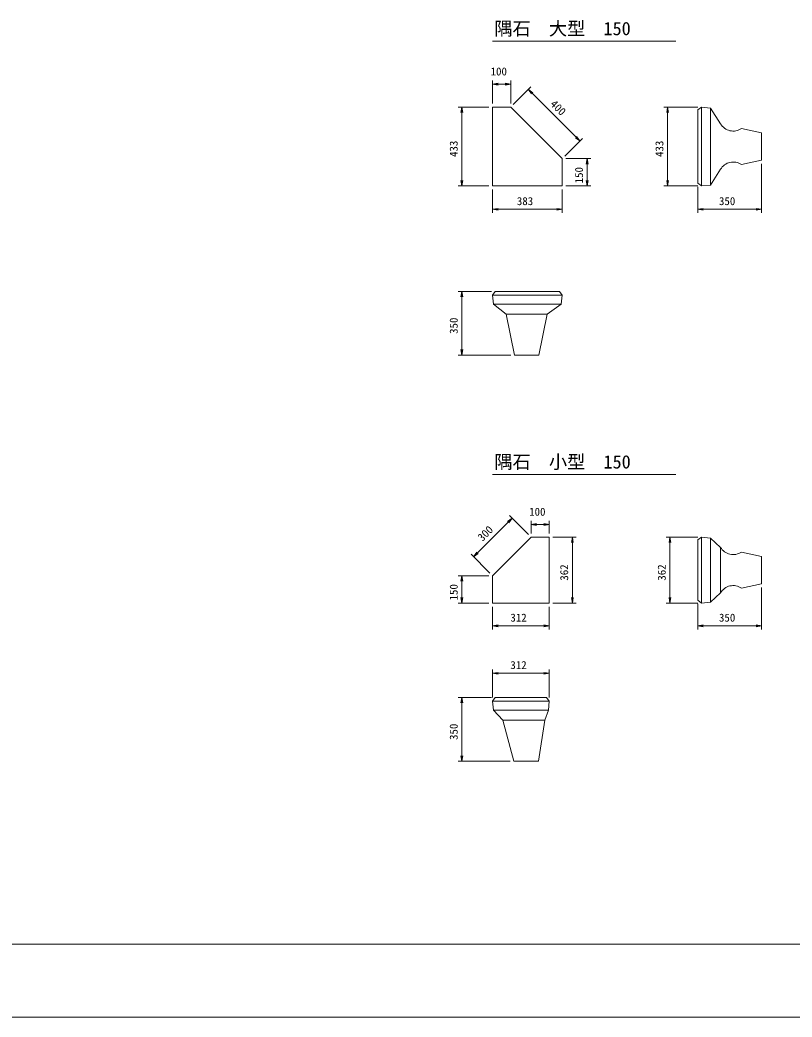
# Model space of a CAD drawing. Units: millimetres, scale not verified. Extents: x 5 to 84105, y -1 to 59399.
# Drawn here: x 21231 to 42457, y -1 to 27400 of the extents above; entities that cross this region are included whole.
import ezdxf
from ezdxf.enums import TextEntityAlignment as Align

# ---------------------------------------------------------------- set-up
doc = ezdxf.new("R2010")
doc.units = ezdxf.units.MM
doc.header["$LTSCALE"] = 100
for name, color, linetype, lineweight in [('0_2', 7, 'Continuous', 13), ('D-STR-DIM_寸法_', 7, 'Continuous', 18), ('D-STR_構造物外形線_', 1, 'Continuous', 18), ('D-TTL-TXT_文字_', 7, 'Continuous', 18), ('D-TTL_外枠_', 2, 'Continuous', 18), ('DEFPOINTS_3', 8, 'Continuous', 18)]:
    doc.layers.add(name, color=color, linetype=linetype, lineweight=lineweight)
doc.styles.add('ＭＳ ゴシック', font='')
doc.styles.get('ＭＳ ゴシック').set_extended_font_data('MS Gothic')

msp = doc.modelspace()

# ---------------------------------------------------------------- linework, layer by layer
at = {"layer": '0_2'}
for p, q in [((34222.9, 25633.5), (34372.9, 25658.5)), ((34372.9, 25608.5), (34222.9, 25633.5)), ((34222.9, 25633.5), (34372.9, 25633.5)), ((34572.9, 25658.5), (34722.9, 25633.5)), ((34722.9, 25633.5), (34572.9, 25608.5)), ((34722.9, 25633.5), (34572.9, 25633.5)), ((35297.1, 25365.7), (35208.7, 25489.4)), ((35208.7, 25489.4), (35332.4, 25401)), ((35208.7, 25489.4), (35314.8, 25383.3)), ((33355.3, 24853.6), (33380.3, 25003.6)), ((33380.3, 25003.6), (33405.3, 24853.6)), ((33380.3, 25003.6), (33380.3, 24853.6)), ((39010.1, 24853.6), (39035.1, 25003.6)), ((39035.1, 25003.6), (39060.1, 24853.6)), ((39035.1, 25003.6), (39035.1, 24853.6)), ((36623.7, 24074.4), (36499.9, 24162.8)), ((36623.7, 24074.4), (36517.6, 24180.5)), ((36535.3, 24198.1), (36623.7, 24074.4)), ((36799.9, 23438.6), (36824.9, 23588.6)), ((36824.9, 23588.6), (36849.9, 23438.6)), ((36824.9, 23588.6), (36824.9, 23438.6)), ((33380.3, 22838.6), (33355.3, 22988.6)), ((33405.3, 22988.6), (33380.3, 22838.6)), ((33380.3, 22838.6), (33380.3, 22988.6)), ((36824.9, 22838.6), (36799.9, 22988.6)), ((36849.9, 22988.6), (36824.9, 22838.6)), ((36824.9, 22838.6), (36824.9, 22988.6)), ((39035.1, 22838.6), (39010.1, 22988.6)), ((39060.1, 22988.6), (39035.1, 22838.6)), ((39035.1, 22838.6), (39035.1, 22988.6)), ((34222.9, 22195.6), (34372.9, 22220.6)), ((34372.9, 22170.6), (34222.9, 22195.6)), ((34222.9, 22195.6), (34372.9, 22195.6)), ((35987.9, 22220.6), (36137.9, 22195.6)), ((36137.9, 22195.6), (35987.9, 22170.6)), ((36137.9, 22195.6), (35987.9, 22195.6)), ((39865.6, 22195.6), (40015.6, 22220.6)), ((40015.6, 22170.6), (39865.6, 22195.6)), ((39865.6, 22195.6), (40015.6, 22195.6)), ((41465.6, 22220.6), (41615.6, 22195.6)), ((41615.6, 22195.6), (41465.6, 22170.6)), ((41615.6, 22195.6), (41465.6, 22195.6)), ((33355.3, 19790.3), (33380.3, 19940.3)), ((33380.3, 19940.3), (33405.3, 19790.3)), ((33380.3, 19940.3), (33380.3, 19790.3)), ((33380.3, 18190.3), (33355.3, 18340.3)), ((33405.3, 18340.3), (33380.3, 18190.3)), ((33380.3, 18190.3), (33380.3, 18340.3)), ((34637.8, 13619.5), (34761.5, 13707.9)), ((34761.5, 13707.9), (34655.4, 13601.8)), ((34761.5, 13707.9), (34673.1, 13584.1)), ((35282.9, 13534.6), (35432.9, 13559.6)), ((35432.9, 13509.6), (35282.9, 13534.6)), ((35282.9, 13534.6), (35432.9, 13534.6)), ((35632.9, 13559.6), (35782.9, 13534.6)), ((35782.9, 13534.6), (35632.9, 13509.6)), ((35782.9, 13534.6), (35632.9, 13534.6)), ((36392.4, 13036.5), (36417.4, 13186.5)), ((36417.4, 13186.5), (36442.4, 13036.5)), ((36417.4, 13186.5), (36417.4, 13036.5)), ((39074.6, 13036.5), (39099.6, 13186.5)), ((39099.6, 13186.5), (39124.6, 13036.5)), ((39099.6, 13186.5), (39099.6, 13036.5)), ((33701.5, 12647.9), (33789.9, 12771.6)), ((33701.5, 12647.9), (33807.6, 12753.9)), ((33825.3, 12736.3), (33701.5, 12647.9)), ((33355.3, 11976.5), (33380.3, 12126.5)), ((33380.3, 12126.5), (33405.3, 11976.5)), ((33380.3, 12126.5), (33380.3, 11976.5)), ((33380.3, 11376.5), (33355.3, 11526.5)), ((33405.3, 11526.5), (33380.3, 11376.5)), ((33380.3, 11376.5), (33380.3, 11526.5)), ((36417.4, 11376.5), (36392.4, 11526.5)), ((36442.4, 11526.5), (36417.4, 11376.5)), ((36417.4, 11376.5), (36417.4, 11526.5)), ((39099.6, 11376.5), (39074.6, 11526.5)), ((39124.6, 11526.5), (39099.6, 11376.5)), ((39099.6, 11376.5), (39099.6, 11526.5)), ((34222.9, 10749.3), (34372.9, 10774.3)), ((34372.9, 10724.3), (34222.9, 10749.3)), ((34222.9, 10749.3), (34372.9, 10749.3)), ((35632.9, 10774.3), (35782.9, 10749.3)), ((35782.9, 10749.3), (35632.9, 10724.3)), ((35782.9, 10749.3), (35632.9, 10749.3)), ((39865.6, 10749.3), (40015.6, 10774.3)), ((40015.6, 10724.3), (39865.6, 10749.3)), ((39865.6, 10749.3), (40015.6, 10749.3)), ((41465.6, 10774.3), (41615.6, 10749.3)), ((41615.6, 10749.3), (41465.6, 10724.3)), ((41615.6, 10749.3), (41465.6, 10749.3)), ((34222.9, 9446.3), (34372.9, 9471.3)), ((34372.9, 9421.3), (34222.9, 9446.3)), ((34222.9, 9446.3), (34372.9, 9446.3)), ((35632.9, 9471.3), (35782.9, 9446.3)), ((35782.9, 9446.3), (35632.9, 9421.3)), ((35782.9, 9446.3), (35632.9, 9446.3)), ((33355.3, 8631.6), (33380.3, 8781.6)), ((33380.3, 8781.6), (33405.3, 8631.6)), ((33380.3, 8781.6), (33380.3, 8631.6)), ((33380.3, 7031.6), (33355.3, 7181.6)), ((33405.3, 7181.6), (33380.3, 7031.6)), ((33380.3, 7031.6), (33380.3, 7181.6))]:
    msp.add_line(p, q, dxfattribs=at)
at = {"layer": 'D-STR-DIM_寸法_'}
for p, q in [((34222.9, 25103.6), (34222.9, 25733.5)), ((34372.9, 25633.5), (34572.9, 25633.5)), ((34722.9, 25103.6), (34722.9, 25733.5)), ((34793.6, 25074.3), (35279.4, 25560.1)), ((36517.6, 24180.5), (35314.8, 25383.3)), ((34122.9, 25003.6), (33280.3, 25003.6)), ((39865.6, 25003.6), (38935.1, 25003.6)), ((33380.3, 24853.6), (33380.3, 22988.6)), ((39035.1, 24853.6), (39035.1, 22988.6)), ((36208.6, 23659.3), (36694.4, 24145.1)), ((36237.9, 23588.6), (36924.9, 23588.6)), ((36824.9, 22988.6), (36824.9, 23438.6)), ((41615.6, 23446.1), (41615.6, 22095.6)), ((34122.9, 22838.6), (33280.3, 22838.6)), ((36237.9, 22838.6), (36924.9, 22838.6)), ((39865.6, 22838.6), (38935.1, 22838.6)), ((39865.6, 22813.6), (39865.6, 22095.6)), ((34222.9, 22738.6), (34222.9, 22095.6)), ((36137.9, 22738.6), (36137.9, 22095.6)), ((35987.9, 22195.6), (34372.9, 22195.6)), ((41465.6, 22195.6), (40015.6, 22195.6)), ((34197.9, 19940.3), (33280.3, 19940.3)), ((33380.3, 19790.3), (33380.3, 18340.3)), ((34722.9, 18190.3), (33280.3, 18190.3)), ((35212.2, 13257.2), (34690.8, 13778.6)), ((34655.4, 13601.8), (33807.6, 12753.9)), ((35282.9, 13286.5), (35282.9, 13634.6)), ((35632.9, 13534.6), (35432.9, 13534.6)), ((35782.9, 13286.5), (35782.9, 13634.6)), ((35882.9, 13186.5), (36517.4, 13186.5)), ((39865.6, 13186.5), (38999.6, 13186.5)), ((36417.4, 13036.5), (36417.4, 11526.5)), ((39099.6, 13036.5), (39099.6, 11526.5)), ((34152.2, 12197.2), (33630.8, 12718.6)), ((34122.9, 12126.5), (33280.3, 12126.5)), ((33380.3, 11976.5), (33380.3, 11526.5)), ((41615.6, 11806.5), (41615.6, 10649.3)), ((34122.9, 11376.5), (33280.3, 11376.5)), ((34222.9, 11276.5), (34222.9, 10649.3)), ((35782.9, 11276.5), (35782.9, 10649.3)), ((35882.9, 11376.5), (36517.4, 11376.5)), ((39865.6, 11376.5), (38999.6, 11376.5)), ((39865.6, 11351.5), (39865.6, 10649.3)), ((35632.9, 10749.3), (34372.9, 10749.3)), ((41465.6, 10749.3), (40015.6, 10749.3)), ((34222.9, 8781.6), (34222.9, 9546.3)), ((35632.9, 9446.3), (34372.9, 9446.3)), ((35782.9, 8781.6), (35782.9, 9546.3)), ((34197.9, 8781.6), (33280.3, 8781.6)), ((33380.3, 8631.6), (33380.3, 7181.6)), ((34707.9, 7031.6), (33280.3, 7031.6))]:
    msp.add_line(p, q, dxfattribs=at)
at = {"layer": 'D-STR_構造物外形線_'}
for p, q in [((34222.9, 25003.6), (34222.9, 22838.6)), ((34222.9, 25003.6), (34722.9, 25003.6)), ((34722.9, 25003.6), (36137.9, 23588.6)), ((39965.6, 25003.6), (39865.6, 24928.6)), ((39965.6, 25003.6), (39965.6, 22838.6)), ((39965.6, 25003.6), (40215.6, 24978.6)), ((40215.6, 24978.6), (40215.6, 22863.6)), ((40215.6, 24978.6), (40490.6, 24546.1)), ((39865.6, 24928.6), (39865.6, 22913.6)), ((41615.6, 24296.1), (41065.6, 24418.3)), ((41615.6, 24296.1), (41615.6, 23546.1)), ((36137.9, 23588.6), (36137.9, 22838.6)), ((40215.6, 22863.6), (40490.6, 23296.1)), ((41065.6, 23423.9), (41615.6, 23546.1)), ((34222.9, 22838.6), (36137.9, 22838.6)), ((39865.6, 22913.6), (39965.6, 22838.6)), ((40215.6, 22863.6), (39965.6, 22838.6)), ((34222.9, 19840.3), (34297.9, 19940.3)), ((34222.9, 19840.3), (36137.9, 19840.3)), ((34222.9, 19840.3), (34247.9, 19590.3)), ((34297.9, 19940.3), (36062.9, 19940.3)), ((36062.9, 19940.3), (36137.9, 19840.3)), ((36112.9, 19590.3), (36137.9, 19840.3)), ((34247.9, 19590.3), (36112.9, 19590.3)), ((34247.9, 19590.3), (34597.9, 19315.3)), ((35722.9, 19315.3), (36112.9, 19590.3)), ((34597.9, 19315.3), (35722.9, 19315.3)), ((34597.9, 19315.3), (34822.9, 18190.3)), ((35722.9, 19315.3), (35497.9, 18190.3)), ((34822.9, 18190.3), (35497.9, 18190.3)), ((34222.9, 12126.5), (35282.9, 13186.5)), ((35282.9, 13186.5), (35782.9, 13186.5)), ((35782.9, 11376.5), (35782.9, 13186.5)), ((39965.6, 13186.5), (39865.6, 13111.5)), ((39965.6, 13186.5), (39965.6, 11376.5)), ((39965.6, 13186.5), (40215.6, 13161.5)), ((40215.6, 13161.5), (40215.6, 11401.5)), ((40490.6, 12906.5), (40215.6, 13161.5)), ((39865.6, 13111.5), (39865.6, 11451.5)), ((40490.6, 12906.5), (40490.6, 11656.5)), ((41065.6, 12778.8), (41615.6, 12656.5)), ((41615.6, 12656.5), (41615.6, 11906.5)), ((34222.9, 11376.5), (34222.9, 12126.5)), ((41615.6, 11906.5), (41065.6, 11784.3)), ((40490.6, 11656.5), (40215.6, 11401.5)), ((34222.9, 11376.5), (35782.9, 11376.5)), ((39865.6, 11451.5), (39965.6, 11376.5)), ((40215.6, 11401.5), (39965.6, 11376.5)), ((34222.9, 8681.6), (34297.9, 8781.6)), ((34297.9, 8781.6), (35707.9, 8781.6)), ((35707.9, 8781.6), (35782.9, 8681.6)), ((34222.9, 8681.6), (35782.9, 8681.6)), ((34222.9, 8681.6), (34247.9, 8431.6)), ((35757.9, 8431.6), (35782.9, 8681.6)), ((34247.9, 8431.6), (35757.9, 8431.6)), ((34247.9, 8431.6), (34507.9, 8156.6)), ((35657.9, 8156.6), (35757.9, 8431.6)), ((34507.9, 8156.6), (35657.9, 8156.6)), ((34507.9, 8156.6), (34807.9, 7031.6)), ((35482.9, 7031.6), (35657.9, 8156.6)), ((34807.9, 7031.6), (35482.9, 7031.6))]:
    msp.add_line(p, q, dxfattribs=at)
for centre, start, end in [((40836.9, 24746.4), 210.05545, 304.88694), ((40836.9, 23095.7), 55.11306, 149.94455), ((40836.9, 13106.9), 210.05545, 304.88694), ((40836.9, 11456.2), 55.11306, 149.94455)]:
    msp.add_arc(centre, 400, start, end, dxfattribs=at)
at = {"layer": 'D-TTL-TXT_文字_'}
for p, q in [((34222.9, 26820.5), (39262.7, 26820.5)), ((34222.9, 14913.1), (39262.7, 14913.1))]:
    msp.add_line(p, q, dxfattribs=at)
at = {"layer": 'D-TTL_外枠_'}
msp.add_line((81805.1, 1999.1), (2305.1, 1999.1), dxfattribs=at)
at = {"layer": 'DEFPOINTS_3'}
msp.add_line((5.1, -0.9), (84105.1, -0.9), dxfattribs=at)

# ---------------------------------------------------------------- texts
at = {"layer": 'D-STR-DIM_寸法_', "style": 'ＭＳ ゴシック'}
for s, p in [('100', (34169.1, 25808.5)), ('383', (34891, 22245.6)), ('350', (40447.5, 22245.6)), ('100', (35229.1, 13709.6)), ('312', (34712.8, 10799.3)), ('350', (40447.5, 10799.3)), ('312', (34712.8, 9496.3))]:
    msp.add_text(s, height=219.9, dxfattribs=at).set_placement(p, align=Align.BOTTOM_LEFT)
for s, rotation, p in [('400', 315, (35745.9, 25022.9)), ('433', 90, (33330.3, 23634)), ('433', 90, (38985.1, 23634)), ('150', 90, (36774.9, 22909.8)), ('350', 90, (33330.3, 18772.1)), ('300', 45, (33988.9, 13005.9)), ('362', 90, (36367.4, 11991.4)), ('362', 90, (39049.6, 11991.4)), ('150', 90, (33330.3, 11447.7)), ('350', 90, (33330.3, 7613.5))]:
    msp.add_text(s, height=219.9, rotation=rotation, dxfattribs=at).set_placement(p, align=Align.BOTTOM_LEFT)
at = {"layer": 'D-TTL-TXT_文字_', "style": 'ＭＳ ゴシック'}
for s, p in [('隅石\u3000大型\u3000150', (34272.9, 26870.5)), ('隅石\u3000小型\u3000150', (34272.9, 14963.1))]:
    msp.add_text(s, height=366.6, dxfattribs=at).set_placement(p, align=Align.BOTTOM_LEFT)

doc.saveas('drawing.dxf')
